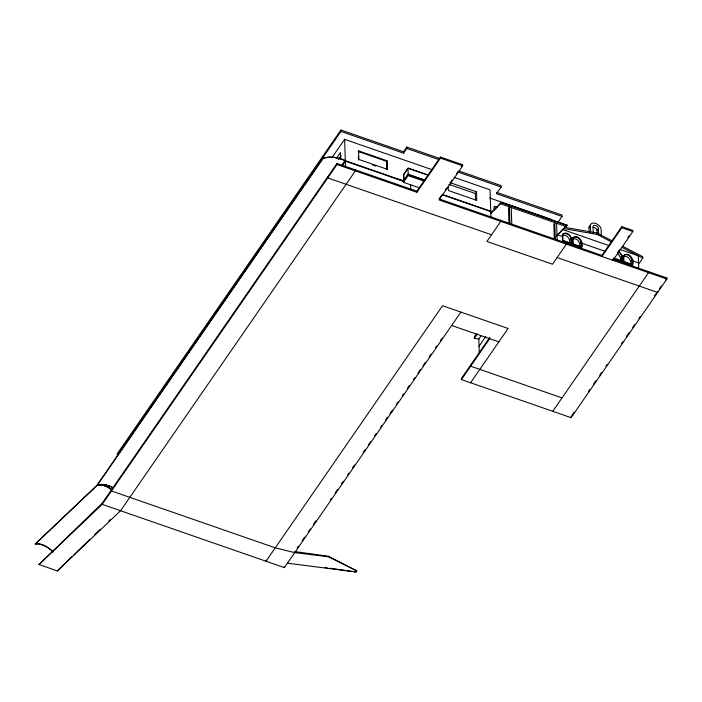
<?xml version="1.0" encoding="UTF-8"?>
<svg xmlns="http://www.w3.org/2000/svg" width="702" height="702" viewBox="0 0 702 702"><rect width="100%" height="100%" fill="white"/><g stroke="black" fill="none" stroke-linecap="round" stroke-linejoin="round"><path stroke-width="1.05" d="M500.245 203.668L565.803 226.421M501.509 202.413L490.83 213.241L501.509 202.413L567.067 225.167L556.396 236.004L567.067 225.167M287.425 563.188L356.125 571.99L356.853 570.919L328.413 556.247L294.691 551.544L294.726 552.614L328.431 556.791L356.853 570.919M340.918 130.01L117.234 453.782L117.278 455.203L340.961 131.432L340.918 130.01L403.536 151.746L403.589 153.168L340.961 131.432M428.325 175.307L407.994 168.252L403.597 174.605L403.904 181.055L345.314 160.653A30.563 18.691 34.6 0 0 322.78 158.494L97.245 484.942L98.771 484.784A19.849 10.697 46.4 0 1 111.539 489.627M342.199 165.163L345.314 160.653L343.296 159.854A30.563 18.691 34.6 0 0 324.315 158.038L322.99 158.512L97.429 484.994L35.1 544.041L36.627 543.892A19.849 10.697 46.4 0 1 53.01 551.869M332.143 157.38L344.612 139.338L432.292 169.77M336.258 158.52L340.391 152.536L340.61 158.95M338.557 159.319L340.918 155.897M338.645 159.345L341.014 155.923M336.986 164.522L102.202 504.361L38.97 564.566L102.167 503.29L336.951 163.452L416.856 191.19L416.891 192.26L336.986 164.522L336.951 163.452M341.997 165.128L345.112 160.626M342.216 165.637L345.331 161.127L403.36 181.265M358.608 150.886L358.889 159.442L387.355 169.322L387.074 160.767L358.608 150.886L358.195 151.483L386.662 161.363L386.942 169.919M386.662 161.363L387.074 160.767M403.536 151.746L406.774 147.06L439.619 158.459M403.589 153.168L406.827 148.482L406.774 147.06M408.037 168.348L403.685 174.64L403.808 181.019M419.577 187.899L403.396 182.283L403.352 180.862L407.976 174.166L425.201 180.151M404.361 180.23L405.458 178.633M405.765 178.352L408.204 174.658L423.455 179.958M403.396 182.283L408.02 175.597L407.976 174.166M416.856 191.19L440.435 157.055L462.636 164.759L462.671 165.83L439.092 199.965L666.9 279.045L571.13 417.672L461.407 379.58L461.372 378.51L489.619 337.609L489.663 338.68L461.407 379.58M416.891 192.26L440.47 158.125L440.435 157.055M441.54 195.305L439.057 198.894L601.904 255.431L621.788 226.649L632.8 230.467L632.835 231.537L612.951 260.319L612.934 259.231M445.261 189.917L446.507 188.118M450.228 182.731L452.088 180.037M456.432 173.745L457.678 171.946M461.398 166.558L462.636 164.759M475.307 193.559L476.509 191.813L450.079 182.643M458.959 170.981L501.052 185.591L501.096 187.022L496.472 193.717L562.039 216.47L558.371 221.779M297.183 547.937L298.429 546.13M302.167 540.724L304.659 537.118M308.397 531.712L310.258 529.01M313.373 524.499L315.865 520.902M330.186 500.166L331.432 498.367M335.17 492.962L337.662 489.355M341.391 483.941L343.26 481.239M347.622 474.929L348.868 473.13M352.606 467.725L354.475 465.014M363.188 452.404L365.058 449.692M368.173 445.191L370.665 441.584M374.394 436.179L376.263 433.476M380.624 427.167L381.87 425.359M385.609 419.954L387.469 417.251M389.961 413.645L392.453 410.038M396.191 404.633L398.06 401.93M402.421 395.621L403.659 393.813M407.397 388.408L409.266 385.705M413.627 379.396L414.873 377.597M417.988 373.087L420.472 369.48M422.964 365.874L425.456 362.267M429.194 356.862L431.063 354.159M435.415 347.85L436.662 346.051M440.4 340.637L442.269 337.934M102.167 503.29L102.202 504.361L284.371 567.602L460.889 312.1M476.184 334.205L474.324 336.89L474.376 338.311L478.834 339.092L481.318 335.486M474.376 338.311L477.465 333.836M479.062 346.218L485.819 336.433M470.586 382.765L508.09 328.483L442.532 305.721L266.014 561.223L265.979 560.152M569.796 242.989L569.699 240.04L570.901 238.294A4.528 2.764 34.6 0 0 566.76 233.757A4.528 2.764 34.6 0 0 562.82 235.495L562.986 240.409L571.059 243.217L570.901 238.294M589.153 232.09L589.013 227.755L590.4 225.746A6.02 3.685 34.6 0 1 595.638 223.438A6.02 3.685 34.6 0 1 601.149 229.484L601.368 235.986M580.036 246.542L579.94 243.594L581.142 241.848L579.027 238.434A4.528 2.764 34.6 0 0 575.956 237.057C571.937 236.381 573.025 241.646 573.218 243.963L581.3 246.771L581.142 241.848M597.183 233.608L597.077 230.554L598.464 228.545A3.01 1.843 34.6 0 0 595.708 225.526A3.01 1.843 34.6 0 0 593.085 226.676L593.287 232.792M621.788 226.649L621.823 227.711L601.939 256.493L601.912 255.405M617.277 252.939L619.146 250.245M627.834 237.662L629.08 235.863M620.621 260.635L620.524 257.678L621.726 255.94L619.612 252.527A4.528 2.764 34.6 0 0 618.629 251.869M630.861 264.189L630.756 261.232L631.958 259.494L629.852 256.081A4.528 2.764 34.6 0 0 626.772 254.703C622.762 254.019 623.85 259.292 624.043 261.609L632.125 264.408L631.958 259.494M638.425 264.417L642.786 258.099L642.742 256.678L622.692 246.297M552.764 411.293L648.534 272.674L648.499 271.604M571.718 415.698L574.21 412.092M588.522 391.374L589.768 389.566M593.506 384.161L595.989 380.563M599.727 375.158L601.596 372.455M605.949 366.146L607.195 364.347M621.516 343.62L622.762 341.821M626.491 336.416L628.983 332.809M632.721 327.404L634.582 324.701M638.943 318.392L640.189 316.593M654.501 295.867L656.37 293.164M659.468 288.689L661.319 286.012M665.628 279.765L666.865 277.974L612.916 259.249M553.387 238.978L554.887 237.495M38.97 564.496L57.336 570.945L72.157 556.519M73.719 555.001L90.102 539.136M94.788 534.599L100.246 529.317M108.828 520.998L110.389 519.489M98.517 484.74L97.429 484.994L35.284 544.094L36.574 543.804A19.954 10.749 46.4 0 1 53.045 551.825M103.264 484.547L100.07 484.538L104.94 484.801L110.258 486.389L104.94 484.801M112.03 487.241L110.196 486.451M57.336 570.945L120.569 510.731L355.352 170.902L355.317 169.831M572.437 239.347L574.754 238.794A4.528 2.764 34.6 0 1 577.825 240.172L579.94 243.594M562.723 235.424L564.513 235.24A4.528 2.764 34.6 0 1 567.585 236.618L569.699 240.04M623.788 256.625L625.57 256.441A4.528 2.764 34.6 0 1 628.65 257.818L630.756 261.232M98.298 484.766L98.78 484.643A19.954 10.749 46.4 0 1 111.618 489.513M98.622 484.713L100.132 484.477M324.973 567.514L327.123 567.83M330.344 568.287L356.125 571.99M564.548 227.299L596.911 232.959L612.188 240.865M563.627 228.562L596.954 234.38L611.372 241.839M294.726 552.614L275.263 547.841L111.451 490.97L111.416 489.908M397.148 178.94L403.352 180.862M440.47 158.125L462.671 165.83M406.827 148.482L438.636 159.53M621.823 227.711L632.835 231.537M457.985 172.051L501.096 187.022M453.948 177.29L490.057 189.83L490.97 217.401M496.428 192.287L561.986 215.049L562.039 216.47M408.371 168.164L426.737 174.535M489.531 197.938L550.991 219.278M448.876 184.38L475.351 193.489L475.517 199.965M501.482 202.676L567.04 225.43M408.02 175.597L424.236 181.221M562.267 229.387L608.494 245.428M619.796 249.35L638.285 255.774L638.697 268.243M497.218 207.301L494.164 206.239L494.305 210.521M372.709 164.979L375.763 166.032M494.024 208.266L496.06 208.977M442.918 194.594L490.768 211.205M441.909 194.647L490.777 211.609M557.335 234.714L562.311 236.442M571.489 239.628L572.542 239.996M581.73 243.182L605.027 251.272M622.314 257.274L623.367 257.643M632.555 260.828L638.522 262.899M613.802 258.055L621.884 260.854L621.726 255.94M614.294 258.643L622.455 261.477L622.086 255.151L618.76 251.509M491.549 234.775L327.737 177.913L327.702 176.843M557.107 257.529L657.651 292.436L657.616 291.365M451.64 325.482L498.841 341.865M562.012 397.902L470.656 366.19L470.621 365.119M621.946 247.315L642.786 258.099M620.524 257.678L618.409 254.264A4.528 2.764 34.6 0 0 617.427 253.615M666.865 277.974L666.9 279.045M598.464 228.545L598.666 234.652M596.911 232.959L596.954 234.38M590.4 225.746L590.619 232.257M566.321 243.076L566.356 244.147L552.483 264.224L486.925 241.47L500.798 221.384L500.763 220.314M571.095 416.602L571.13 417.672M556.598 223.499L557.134 239.891M555.3 239.25L554.755 222.859L553.834 224.201L554.343 239.496M511.231 207.748L511.776 224.14M509.942 223.508L509.398 207.116L508.476 208.45L508.976 223.754M476.509 191.813L476.79 200.368L448.324 190.488L448.183 186.205M478.834 339.092L479.317 353.703M410.652 184.801L410.793 189.066M407.994 168.252L408.248 174.763M358.371 156.827L358.476 160.038M344.612 139.338L345.507 166.471M328.413 556.247L328.431 556.791M284.336 566.532L284.371 567.602M592.988 227.351A3.01 1.843 34.6 0 1 597.077 230.554M589.013 227.755A6.02 3.685 34.6 0 1 590.487 225.351M97.236 484.924A31.458 16.953 46.4 0 1 112.004 487.17M98.719 484.705A19.954 10.749 46.4 0 1 111.557 489.575M562.399 234.433L562.442 240.646L571.63 243.831C574.227 238.627 567.181 229.668 562.399 234.433M572.63 237.987L572.683 244.199L581.87 247.385C584.468 242.181 577.421 233.222 572.63 237.987M623.455 255.633L623.508 261.846L632.686 265.031C635.284 259.819 628.246 250.86 623.455 255.633"/></g></svg>
